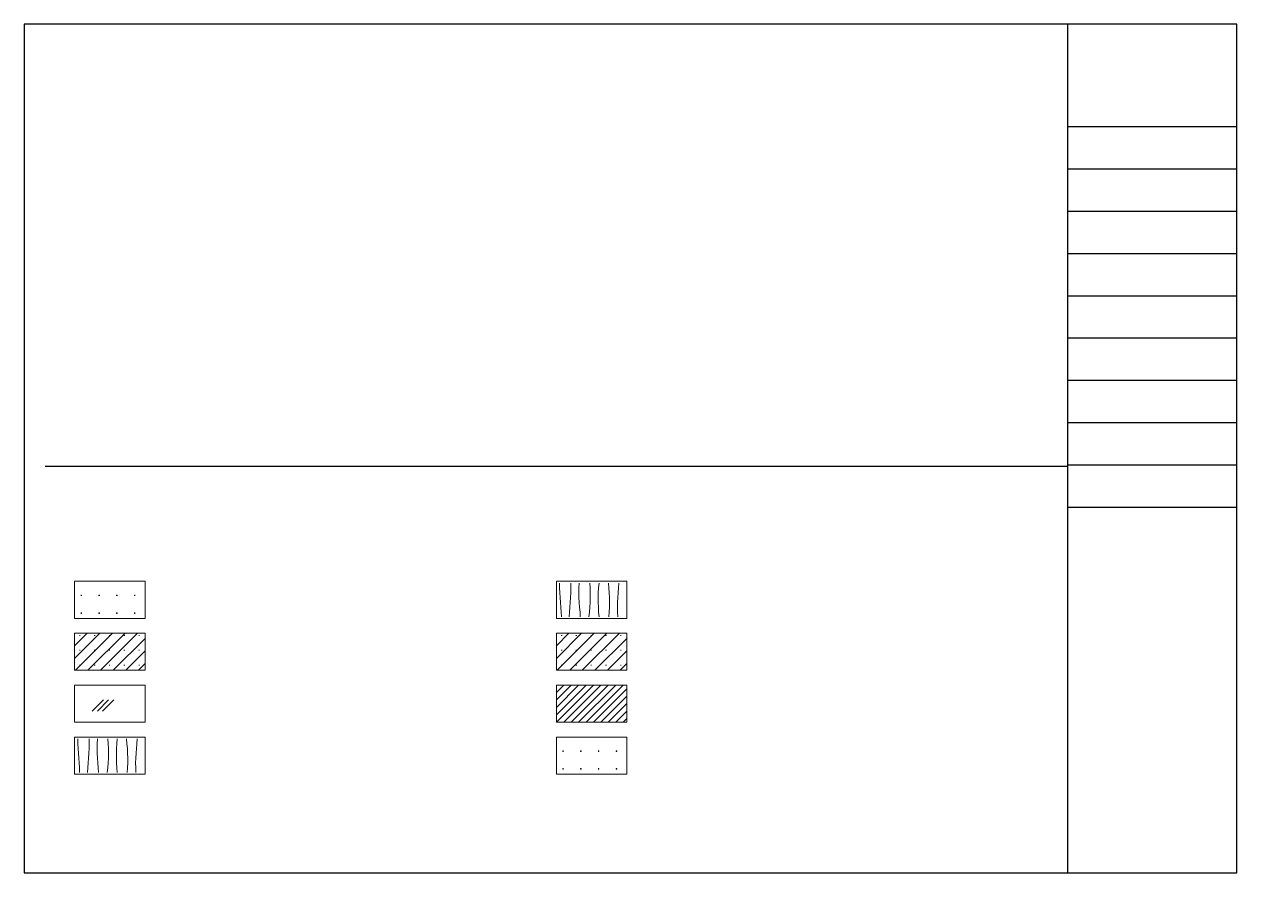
# Model space of a CAD drawing. Header units: millimetres. Extents: x -39780 to 216580, y 220 to 11660.
# Drawn here: x -19780 to -3420, y 220 to 11660 of the extents above; entities that cross this region are included whole.
import ezdxf

# ---------------------------------------------------------------- set-up
doc = ezdxf.new("R2010")
doc.units = ezdxf.units.MM
for name, color, linetype, lineweight in [('DETAIL', 7, 'CONTINUOUS', 18), ('FRAME', 7, 'CONTINUOUS', 25), ('HATCH', 8, 'CONTINUOUS', 9)]:
    doc.layers.add(name, color=color, linetype=linetype, lineweight=lineweight)

msp = doc.modelspace()

# ---------------------------------------------------------------- linework, layer by layer
at = {"layer": 'DETAIL'}
for p, q in [((-18150, 4150), (-19100, 4150)), ((-19100, 4150), (-19100, 3650)), ((-18150, 3650), (-18150, 4150)), ((-11650, 4150), (-12600, 4150)), ((-12600, 4150), (-12600, 3650)), ((-11650, 3650), (-11650, 4150)), ((-19100, 3650), (-18150, 3650)), ((-12600, 3650), (-11650, 3650)), ((-18150, 3450), (-19100, 3450)), ((-19100, 3450), (-19100, 2950)), ((-18150, 2950), (-18150, 3450)), ((-11650, 3450), (-12600, 3450)), ((-12600, 3450), (-12600, 2950)), ((-11650, 2950), (-11650, 3450)), ((-19100, 2950), (-18150, 2950)), ((-12600, 2950), (-11650, 2950)), ((-18150, 2750), (-19100, 2750)), ((-19100, 2750), (-19100, 2250)), ((-18150, 2250), (-18150, 2750)), ((-11650, 2750), (-12600, 2750)), ((-12600, 2750), (-12600, 2250)), ((-11650, 2250), (-11650, 2750)), ((-19100, 2250), (-18150, 2250)), ((-12600, 2250), (-11650, 2250)), ((-18150, 2050), (-19100, 2050)), ((-19100, 2050), (-19100, 1550)), ((-18150, 1550), (-18150, 2050)), ((-11650, 2050), (-12600, 2050)), ((-12600, 2050), (-12600, 1550)), ((-11650, 1550), (-11650, 2050)), ((-19100, 1550), (-18150, 1550)), ((-12600, 1550), (-11650, 1550))]:
    msp.add_line(p, q, dxfattribs=at)
at = {"layer": 'FRAME'}
for p, q in [((-3420, 11660), (-19780, 11660)), ((-19780, 11660), (-19780, 220)), ((-5700, 220), (-5700, 11660)), ((-3420, 220), (-3420, 11660)), ((-5700, 10280), (-3420, 10280)), ((-5700, 9710), (-3420, 9710)), ((-5700, 9140), (-3420, 9140)), ((-5700, 8570), (-3420, 8570)), ((-5700, 8000), (-3420, 8000)), ((-5700, 7430), (-3420, 7430)), ((-5700, 6860), (-3420, 6860)), ((-5700, 6290), (-3420, 6290)), ((-19500, 5700), (-5700, 5700)), ((-5700, 5720), (-3420, 5720)), ((-5700, 5150), (-3420, 5150)), ((-19780, 220), (-3420, 220))]:
    msp.add_line(p, q, dxfattribs=at)
at = {"layer": 'HATCH'}
for p, q in [((-12556, 4060), (-12557, 4125)), ((-12403, 4060), (-12404, 4125)), ((-12296, 4060), (-12293, 4125)), ((-12146, 4060), (-12150, 4125)), ((-12031, 4060), (-12025, 4125)), ((-11894, 4060), (-11899, 4125)), ((-11762, 4060), (-11757, 4125)), ((-19018, 3960), (-19002, 3960)), ((-19010, 3952), (-19010, 3968)), ((-18778, 3960), (-18762, 3960)), ((-18770, 3952), (-18770, 3968)), ((-18538, 3960), (-18522, 3960)), ((-18530, 3952), (-18530, 3968)), ((-18298, 3960), (-18282, 3960)), ((-18290, 3952), (-18290, 3968)), ((-12553, 3995), (-12556, 4060)), ((-12548, 3930), (-12553, 3995)), ((-12543, 3865), (-12548, 3930)), ((-12413, 3865), (-12408, 3930)), ((-12408, 3930), (-12404, 3995)), ((-12404, 3995), (-12403, 4060)), ((-12297, 3995), (-12296, 4060)), ((-12295, 3930), (-12297, 3995)), ((-12291, 3865), (-12295, 3930)), ((-12143, 3995), (-12146, 4060)), ((-12145, 3865), (-12143, 3930)), ((-12143, 3930), (-12143, 3995)), ((-12037, 3930), (-12035, 3995)), ((-12037, 3865), (-12037, 3930)), ((-12035, 3995), (-12031, 4060)), ((-11889, 3995), (-11894, 4060)), ((-11885, 3930), (-11889, 3995)), ((-11883, 3865), (-11885, 3930)), ((-11776, 3865), (-11772, 3930)), ((-11772, 3930), (-11767, 3995)), ((-11767, 3995), (-11762, 4060)), ((-12538, 3800), (-12543, 3865)), ((-12534, 3735), (-12538, 3800)), ((-12423, 3735), (-12418, 3800)), ((-12418, 3800), (-12413, 3865)), ((-12286, 3800), (-12291, 3865)), ((-12281, 3735), (-12286, 3800)), ((-12154, 3735), (-12149, 3800)), ((-12149, 3800), (-12145, 3865)), ((-12034, 3800), (-12037, 3865)), ((-12030, 3735), (-12034, 3800)), ((-11886, 3735), (-11884, 3800)), ((-11884, 3800), (-11883, 3865)), ((-11777, 3800), (-11776, 3865)), ((-11776, 3735), (-11777, 3800)), ((-19018, 3720), (-19002, 3720)), ((-19010, 3712), (-19010, 3728)), ((-18778, 3720), (-18762, 3720)), ((-18770, 3712), (-18770, 3728)), ((-18538, 3720), (-18522, 3720)), ((-18530, 3712), (-18530, 3728)), ((-18298, 3720), (-18282, 3720)), ((-18290, 3712), (-18290, 3728)), ((-12533, 3670), (-12534, 3735)), ((-12426, 3670), (-12423, 3735)), ((-12277, 3670), (-12281, 3735)), ((-12160, 3670), (-12154, 3735)), ((-12025, 3670), (-12030, 3735)), ((-11891, 3670), (-11886, 3735)), ((-11773, 3670), (-11776, 3735)), ((-19100, 3280), (-18930, 3450)), ((-19100, 3110), (-18760, 3450)), ((-19090, 2950), (-18590, 3450)), ((-18920, 2950), (-18420, 3450)), ((-18750, 2950), (-18250, 3450)), ((-12600, 3280), (-12430, 3450)), ((-12600, 3110), (-12260, 3450)), ((-12590, 2950), (-12090, 3450)), ((-12420, 2950), (-11920, 3450)), ((-12250, 2950), (-11750, 3450)), ((-19036, 3420), (-19024, 3420)), ((-18836, 3420), (-18824, 3420)), ((-18636, 3420), (-18624, 3420)), ((-18580, 2950), (-18150, 3380)), ((-18436, 3420), (-18424, 3420)), ((-18236, 3420), (-18224, 3420)), ((-12536, 3420), (-12524, 3420)), ((-12336, 3420), (-12324, 3420)), ((-12136, 3420), (-12124, 3420)), ((-12080, 2950), (-11650, 3380)), ((-11936, 3420), (-11924, 3420)), ((-11736, 3420), (-11724, 3420)), ((-19036, 3220), (-19024, 3220)), ((-18836, 3220), (-18824, 3220)), ((-18636, 3220), (-18624, 3220)), ((-18436, 3220), (-18424, 3220)), ((-18410, 2950), (-18150, 3210)), ((-18236, 3220), (-18224, 3220)), ((-12536, 3220), (-12524, 3220)), ((-12336, 3220), (-12324, 3220)), ((-12136, 3220), (-12124, 3220)), ((-11936, 3220), (-11924, 3220)), ((-11910, 2950), (-11650, 3210)), ((-11736, 3220), (-11724, 3220)), ((-19036, 3020), (-19024, 3020)), ((-18836, 3020), (-18824, 3020)), ((-18636, 3020), (-18624, 3020)), ((-18436, 3020), (-18424, 3020)), ((-18240, 2950), (-18150, 3040)), ((-18236, 3020), (-18224, 3020)), ((-12536, 3020), (-12524, 3020)), ((-12336, 3020), (-12324, 3020)), ((-12136, 3020), (-12124, 3020)), ((-11936, 3020), (-11924, 3020)), ((-11740, 2950), (-11650, 3040)), ((-11736, 3020), (-11724, 3020)), ((-12600, 2650), (-12500, 2750)), ((-12600, 2550), (-12400, 2750)), ((-12600, 2450), (-12300, 2750)), ((-12600, 2350), (-12200, 2750)), ((-12600, 2250), (-12100, 2750)), ((-12500, 2250), (-12000, 2750)), ((-12400, 2250), (-11900, 2750)), ((-12300, 2250), (-11800, 2750)), ((-12200, 2250), (-11700, 2750)), ((-12100, 2250), (-11650, 2700)), ((-18862, 2400), (-18712, 2550)), ((-18792, 2400), (-18642, 2550)), ((-18722, 2400), (-18572, 2550)), ((-12000, 2250), (-11650, 2600)), ((-11900, 2250), (-11650, 2500)), ((-11800, 2250), (-11650, 2400)), ((-11700, 2250), (-11650, 2300)), ((-19056, 1960), (-19057, 2025)), ((-18903, 1960), (-18904, 2025)), ((-18796, 1960), (-18793, 2025)), ((-18646, 1960), (-18650, 2025)), ((-18531, 1960), (-18525, 2025)), ((-18394, 1960), (-18399, 2025)), ((-18262, 1960), (-18257, 2025)), ((-19053, 1895), (-19056, 1960)), ((-19048, 1830), (-19053, 1895)), ((-19043, 1765), (-19048, 1830)), ((-18913, 1765), (-18908, 1830)), ((-18908, 1830), (-18904, 1895)), ((-18904, 1895), (-18903, 1960)), ((-18797, 1895), (-18796, 1960)), ((-18795, 1830), (-18797, 1895)), ((-18791, 1765), (-18795, 1830)), ((-18643, 1895), (-18646, 1960)), ((-18645, 1765), (-18643, 1830)), ((-18643, 1830), (-18643, 1895)), ((-18537, 1830), (-18535, 1895)), ((-18537, 1765), (-18537, 1830)), ((-18535, 1895), (-18531, 1960)), ((-18389, 1895), (-18394, 1960)), ((-18385, 1830), (-18389, 1895)), ((-18383, 1765), (-18385, 1830)), ((-18276, 1765), (-18272, 1830)), ((-18272, 1830), (-18267, 1895)), ((-18267, 1895), (-18262, 1960)), ((-12518, 1860), (-12502, 1860)), ((-12510, 1852), (-12510, 1868)), ((-12278, 1860), (-12262, 1860)), ((-12270, 1852), (-12270, 1868)), ((-12038, 1860), (-12022, 1860)), ((-12030, 1852), (-12030, 1868)), ((-11798, 1860), (-11782, 1860)), ((-11790, 1852), (-11790, 1868)), ((-19038, 1700), (-19043, 1765)), ((-19034, 1635), (-19038, 1700)), ((-18923, 1635), (-18918, 1700)), ((-18918, 1700), (-18913, 1765)), ((-18786, 1700), (-18791, 1765)), ((-18781, 1635), (-18786, 1700)), ((-18654, 1635), (-18649, 1700)), ((-18649, 1700), (-18645, 1765)), ((-18534, 1700), (-18537, 1765)), ((-18530, 1635), (-18534, 1700)), ((-18386, 1635), (-18384, 1700)), ((-18384, 1700), (-18383, 1765)), ((-18277, 1700), (-18276, 1765)), ((-18276, 1635), (-18277, 1700)), ((-19033, 1570), (-19034, 1635)), ((-18926, 1570), (-18923, 1635)), ((-18777, 1570), (-18781, 1635)), ((-18660, 1570), (-18654, 1635)), ((-18525, 1570), (-18530, 1635)), ((-18391, 1570), (-18386, 1635)), ((-18273, 1570), (-18276, 1635)), ((-12518, 1620), (-12502, 1620)), ((-12510, 1612), (-12510, 1628)), ((-12278, 1620), (-12262, 1620)), ((-12270, 1612), (-12270, 1628)), ((-12038, 1620), (-12022, 1620)), ((-12030, 1612), (-12030, 1628)), ((-11798, 1620), (-11782, 1620)), ((-11790, 1612), (-11790, 1628))]:
    msp.add_line(p, q, dxfattribs=at)

doc.saveas('drawing.dxf')
